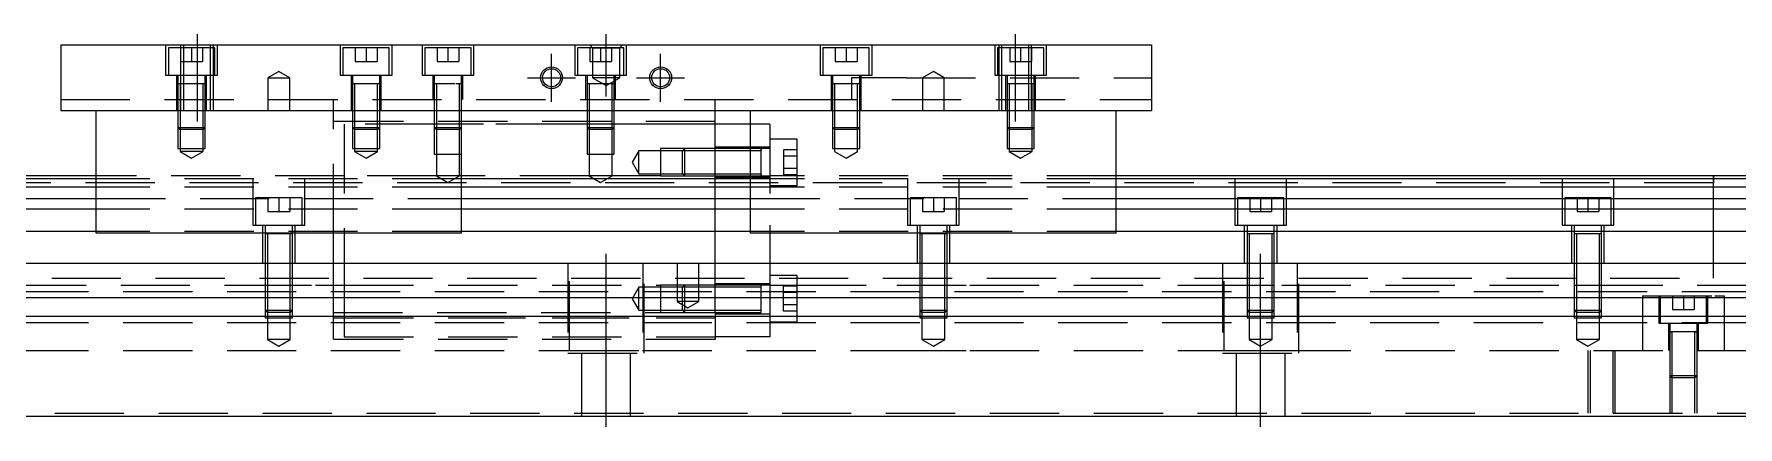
# Model space of a CAD drawing. Extents: x -20 to 741, y -275 to 102.
# Drawn here: x 155.1 to 467.5, y -233.5 to -161.5 of the extents above; entities that cross this region are included whole.
import ezdxf

# ---------------------------------------------------------------- set-up
doc = ezdxf.new("R2010")
doc.units = 0
doc.linetypes.add('CENTER', pattern=[50.8, 31.75, -6.35, 6.35, -6.35])
doc.linetypes.add('DASHED', pattern=[19.05, 12.7, -6.35])
doc.layers.get('0').update_dxf_attribs({"linetype": 'CONTINUOUS'})
doc.layers.add('CENTER', color=1, linetype='CENTER')

msp = doc.modelspace()

# ---------------------------------------------------------------- linework, layer by layer
at = {"color": 7, "linetype": 'CONTINUOUS'}
for p, q in [((160, -163.53), (160, -175.53)), ((160, -163.53), (360, -163.53)), ((360, -163.53), (360, -175.53)), ((160, -175.53), (360, -175.53)), ((166.5, -198.03), (166.5, -175.53)), ((233.5, -198.03), (233.5, -175.53)), ((280, -188.03), (280, -175.53)), ((286.5, -178.03), (280, -178.03)), ((286.5, -198.03), (286.5, -175.53)), ((353.5, -198.03), (353.5, -175.53)), ((288.4, -182.93), (288.4, -182.529994)), ((288.4, -187.530006), (288.4, -187.13)), ((166.5, -188.03), (0, -188.03)), ((166.5, -189.569608), (0, -189.569608)), ((166.5, -187.53), (28, -187.53)), ((286.5, -188.03), (233.5, -188.03)), ((286.5, -189.569608), (233.5, -189.569608)), ((463, -187.53), (353.5, -187.53)), ((520, -188.03), (353.5, -188.03)), ((520, -189.569608), (353.5, -189.569608)), ((463, -187.53), (462.995, -187.53)), ((463, -187.529994), (463, -188.03)), ((463, -187.530502), (463, -187.53)), ((463.005, -187.53), (463, -187.53)), ((472, -187.53), (463, -187.53)), ((463, -188.027168), (463, -187.530502)), ((463, -188.03), (463, -188.78)), ((0, -191.690392), (166.5, -191.690392)), ((166.5, -193.600532), (0, -193.600532)), ((233.5, -191.690392), (286.5, -191.690392)), ((286.5, -193.600532), (233.5, -193.600532)), ((353.5, -191.690392), (520, -191.690392)), ((520, -193.600532), (353.5, -193.600532)), ((166.5, -197.711934), (0, -197.711934)), ((233.5, -198.03), (166.5, -198.03)), ((286.5, -197.711934), (233.5, -197.711934)), ((353.5, -198.03), (286.5, -198.03)), ((520, -197.711934), (353.5, -197.711934)), ((0, -203.53), (520, -203.53)), ((0, -209.83), (520, -209.83)), ((288.4, -209.879968), (288.4, -209.83)), ((0, -213.23), (520, -213.23)), ((0, -231.53), (520, -231.53))]:
    msp.add_line(p, q, dxfattribs=at)
at = {"color": 3, "linetype": 'DASHED'}
for p, q in [((179.25, -163.53), (179.25, -169.03)), ((188.25, -164.03), (179.75, -164.03)), ((179.75, -164.03), (179.75, -169.03)), ((182, -164.03), (182, -166.53)), ((182.000006, -163.53), (182.000006, -175.53)), ((182.5, -163.53), (182.5, -175.53)), ((184, -164.03), (184, -166.53)), ((186, -164.03), (186, -166.53)), ((187.5, -175.53), (187.5, -163.53)), ((187.999994, -175.53), (187.999994, -163.53)), ((188.25, -169.03), (188.25, -164.03)), ((188.75, -169.03), (188.75, -163.53)), ((211.25, -163.53), (211.25, -169.03)), ((220.25, -164.03), (211.75, -164.03)), ((211.75, -164.03), (211.75, -169.03)), ((214, -164.03), (214, -166.53)), ((216, -164.03), (216, -166.53)), ((218, -164.03), (218, -166.53)), ((220.25, -169.03), (220.25, -164.03)), ((220.75, -169.03), (220.75, -163.53)), ((226.25, -163.53), (226.25, -169.03)), ((235.25, -164.03), (226.75, -164.03)), ((226.75, -164.03), (226.75, -169.03)), ((229, -164.03), (229, -166.53)), ((231, -164.03), (231, -166.53)), ((233, -164.03), (233, -166.53)), ((235.25, -169.03), (235.25, -164.03)), ((235.75, -169.03), (235.75, -163.53)), ((254.25, -163.53), (254.25, -169.03)), ((263.25, -164.03), (254.75, -164.03)), ((254.75, -164.03), (254.75, -169.03)), ((257.5, -164.03), (257, -163.53)), ((257, -164.03), (257, -166.53)), ((257.5, -164.03), (257.5, -169.53)), ((257.5, -164.03), (262.5, -164.03)), ((259, -164.03), (259, -166.53)), ((261, -164.03), (261, -166.53)), ((262.5, -164.03), (263, -163.53)), ((262.5, -169.53), (262.5, -164.03)), ((263.25, -169.03), (263.25, -164.03)), ((263.75, -169.03), (263.75, -163.53)), ((299.25, -163.53), (299.25, -169.03)), ((308.25, -164.03), (299.75, -164.03)), ((299.75, -164.03), (299.75, -169.03)), ((302, -164.03), (302, -166.53)), ((304, -164.03), (304, -166.53)), ((306, -164.03), (306, -166.53)), ((308.25, -169.03), (308.25, -164.03)), ((308.75, -169.03), (308.75, -163.53)), ((331.25, -163.53), (331.25, -169.03)), ((340.25, -164.03), (331.75, -164.03)), ((331.75, -164.03), (331.75, -169.03)), ((332.000006, -163.53), (332.000006, -175.53)), ((332.5, -163.53), (332.5, -175.53)), ((334, -164.03), (334, -166.53)), ((336, -164.03), (336, -166.53)), ((337.5, -175.53), (337.5, -163.53)), ((337.999994, -175.53), (337.999994, -163.53)), ((338, -164.03), (338, -166.53)), ((340.25, -169.03), (340.25, -164.03)), ((340.75, -169.03), (340.75, -163.53)), ((182, -166.53), (184, -166.53)), ((184, -166.53), (186, -166.53)), ((200, -168.3753), (198, -169.53)), ((202, -169.53), (200, -168.3753)), ((214, -166.53), (216, -166.53)), ((216, -166.53), (218, -166.53)), ((229, -166.53), (231, -166.53)), ((231, -166.53), (233, -166.53)), ((257, -166.53), (259, -166.53)), ((259, -166.53), (261, -166.53)), ((302, -166.53), (304, -166.53)), ((304, -166.53), (306, -166.53)), ((320, -168.3753), (318, -169.53)), ((322, -169.53), (320, -168.3753)), ((334, -166.53), (336, -166.53)), ((336, -166.53), (338, -166.53)), ((179.25, -169.03), (188.75, -169.03)), ((181.25, -169.03), (181.25, -175.53)), ((181.5, -169.03), (181.5, -170.63)), ((181.5, -170.625), (181.5, -170.63)), ((181.757468, -170.63), (181.5, -170.63)), ((181.5, -170.63), (181.5, -175.52998)), ((181.5, -170.63), (181.5, -170.635)), ((186.242552, -170.63), (181.757468, -170.63)), ((181.9, -170.63), (181.9, -175.52998)), ((186.1, -175.52998), (186.1, -170.63)), ((186.5, -170.63), (186.242552, -170.63)), ((186.5, -170.63), (186.5, -169.03)), ((186.5, -170.63), (186.5, -170.625)), ((186.5, -175.52998), (186.5, -170.63)), ((186.5, -170.635), (186.5, -170.63)), ((186.75, -175.53), (186.75, -169.03)), ((198, -169.53), (200, -169.53)), ((198, -169.53), (198, -175.53)), ((200, -169.53), (202, -169.53)), ((202, -175.53), (202, -169.53)), ((211.25, -169.03), (220.75, -169.03)), ((213.25, -169.03), (213.25, -175.53)), ((213.5, -169.03), (213.5, -170.63)), ((213.5, -170.625), (213.5, -170.63)), ((213.757468, -170.63), (213.5, -170.63)), ((213.5, -170.63), (213.5, -175.52998)), ((213.5, -170.63), (213.5, -170.635)), ((218.242552, -170.63), (213.757468, -170.63)), ((213.9, -170.63), (213.9, -175.52998)), ((218.1, -175.52998), (218.1, -170.63)), ((218.5, -170.63), (218.242552, -170.63)), ((218.5, -170.63), (218.5, -169.03)), ((218.5, -170.63), (218.5, -170.625)), ((218.5, -175.52998), (218.5, -170.63)), ((218.5, -170.635), (218.5, -170.63)), ((218.75, -175.53), (218.75, -169.03)), ((226.25, -169.03), (235.75, -169.03)), ((228.25, -169.03), (228.25, -173.53)), ((228.5, -169.03), (228.5, -170.63)), ((228.5, -170.625), (228.5, -170.63)), ((228.757468, -170.63), (228.5, -170.63)), ((228.5, -170.63), (228.5, -173.52998)), ((228.5, -170.63), (228.5, -170.635)), ((232.300194, -170.63), (228.757468, -170.63)), ((228.9, -170.63), (228.9, -173.52998)), ((233.5, -170.63), (232.5, -170.63)), ((233.1, -173.52998), (233.1, -170.63)), ((233.5, -170.63), (233.5, -169.03)), ((233.5, -170.63), (233.5, -170.625)), ((233.5, -173.52998), (233.5, -170.63)), ((233.5, -170.635), (233.5, -170.63)), ((233.75, -173.53), (233.75, -169.03)), ((254.25, -169.03), (263.75, -169.03)), ((256.25, -169.03), (256.25, -173.53)), ((256.5, -169.03), (256.5, -170.63)), ((256.5, -170.625), (256.5, -170.63)), ((256.757468, -170.63), (256.5, -170.63)), ((256.5, -170.63), (256.5, -170.635)), ((256.5, -170.63), (256.5, -173.52998)), ((261.242552, -170.63), (256.757468, -170.63)), ((256.9, -170.63), (256.9, -173.52998)), ((262.5, -169.53), (257.5, -169.53)), ((257.5, -169.53), (260, -170.973376)), ((260, -170.973376), (262.5, -169.53)), ((261.1, -173.52998), (261.1, -170.63)), ((261.5, -170.63), (261.242552, -170.63)), ((261.5, -170.63), (261.5, -169.03)), ((261.5, -170.63), (261.5, -170.625)), ((261.5, -170.635), (261.5, -170.63)), ((261.5, -173.52998), (261.5, -170.63)), ((261.75, -173.53), (261.75, -169.03)), ((299.25, -169.03), (308.75, -169.03)), ((301.25, -169.03), (301.25, -175.53)), ((301.5, -169.03), (301.5, -170.63)), ((301.5, -170.625), (301.5, -170.63)), ((301.757468, -170.63), (301.5, -170.63)), ((301.5, -170.63), (301.5, -170.635)), ((301.5, -170.63), (301.5, -175.52998)), ((306.242552, -170.63), (301.757468, -170.63)), ((301.9, -170.63), (301.9, -175.52998)), ((305, -169.53), (305, -173.53)), ((315, -169.53), (305, -169.53)), ((306.1, -175.52998), (306.1, -170.63)), ((306.5, -170.63), (306.242552, -170.63)), ((306.5, -170.63), (306.5, -169.03)), ((306.5, -170.63), (306.5, -170.625)), ((306.5, -170.635), (306.5, -170.63)), ((306.5, -175.52998), (306.5, -170.63)), ((306.75, -175.53), (306.75, -169.03)), ((315, -169.53), (360, -169.53)), ((318, -169.53), (320, -169.53)), ((318, -169.53), (318, -175.53)), ((320, -169.53), (322, -169.53)), ((322, -175.53), (322, -169.53)), ((331.25, -169.03), (340.75, -169.03)), ((333.25, -169.03), (333.25, -175.53)), ((333.5, -169.03), (333.5, -170.63)), ((333.5, -170.625), (333.5, -170.63)), ((333.757468, -170.63), (333.5, -170.63)), ((333.5, -170.63), (333.5, -175.52998)), ((333.5, -170.63), (333.5, -170.635)), ((338.242552, -170.63), (333.757468, -170.63)), ((333.9, -170.63), (333.9, -175.52998)), ((338.1, -175.52998), (338.1, -170.63)), ((338.5, -170.63), (338.242552, -170.63)), ((338.5, -170.63), (338.5, -169.03)), ((338.5, -170.63), (338.5, -170.625)), ((338.5, -175.52998), (338.5, -170.63)), ((338.5, -170.635), (338.5, -170.63)), ((338.75, -175.53), (338.75, -169.03)), ((160, -173.53), (360, -173.53)), ((210, -175.53), (210, -173.53)), ((228.5, -173.53), (228.5, -175.53)), ((228.500006, -173.53), (228.500006, -175.53)), ((228.9, -173.53), (228.9, -175.53)), ((233.1, -175.53), (233.1, -173.53)), ((233.499994, -175.53), (233.499994, -173.53)), ((233.5, -175.53), (233.5, -173.53)), ((256.5, -173.53), (256.5, -175.53)), ((256.500006, -173.53), (256.500006, -175.53)), ((256.9, -173.53), (256.9, -175.53)), ((261.1, -175.53), (261.1, -173.53)), ((261.499994, -175.53), (261.499994, -173.53)), ((261.5, -175.53), (261.5, -173.53)), ((280, -175.53), (280, -173.53)), ((181.5, -175.53), (181.5, -178.63)), ((181.500006, -175.53), (181.500006, -178.630006)), ((181.9, -175.53), (181.9, -179.03)), ((186.1, -179.03), (186.1, -175.53)), ((186.499994, -178.630006), (186.499994, -175.53)), ((186.5, -178.63), (186.5, -175.53)), ((210, -198.03), (210, -175.53)), ((280, -177.53), (210, -177.53)), ((212, -178.03), (212, -198.03)), ((228.5, -178.03), (212, -178.03)), ((213.5, -175.53), (213.5, -178.63)), ((213.500006, -175.53), (213.500006, -178.630006)), ((213.9, -175.53), (213.9, -179.03)), ((218.1, -179.03), (218.1, -175.53)), ((218.499994, -178.630006), (218.499994, -175.53)), ((218.5, -178.63), (218.5, -175.53)), ((228.5, -175.53), (228.5, -178.63)), ((228.9, -178.03), (228.5, -178.03)), ((228.500006, -175.53), (228.500006, -178.630006)), ((228.9, -175.53), (228.9, -179.03)), ((232.5, -178.03), (228.9, -178.03)), ((232.9, -178.03), (232.5, -178.03)), ((233.1, -178.03), (232.9, -178.03)), ((233.1, -179.03), (233.1, -175.53)), ((233.5, -178.03), (233.1, -178.03)), ((233.499994, -178.630006), (233.499994, -175.53)), ((233.5, -178.63), (233.5, -175.53)), ((237.1, -178.03), (233.5, -178.03)), ((237.5, -178.03), (237.1, -178.03)), ((252.5, -178.03), (237.5, -178.03)), ((256.5, -178.03), (252.5, -178.03)), ((256.5, -175.53), (256.5, -178.63)), ((256.9, -178.03), (256.5, -178.03)), ((256.500006, -175.53), (256.500006, -178.630006)), ((256.9, -175.53), (256.9, -179.03)), ((261.1, -178.03), (256.9, -178.03)), ((261.1, -179.03), (261.1, -175.53)), ((261.5, -178.03), (261.1, -178.03)), ((261.499994, -178.630006), (261.499994, -175.53)), ((261.5, -178.63), (261.5, -175.53)), ((267.5, -178.03), (261.5, -178.03)), ((280, -178.03), (267.5, -178.03)), ((290, -178.03), (286.5, -178.03)), ((290, -178.03), (290, -196.53)), ((301.5, -175.53), (301.5, -178.63)), ((301.500006, -175.53), (301.500006, -178.630006)), ((301.9, -175.53), (301.9, -179.03)), ((306.1, -179.03), (306.1, -175.53)), ((306.499994, -178.630006), (306.499994, -175.53)), ((306.5, -178.63), (306.5, -175.53)), ((333.5, -175.53), (333.5, -178.63)), ((333.500006, -175.53), (333.500006, -178.630006)), ((333.9, -175.53), (333.9, -179.03)), ((338.1, -179.03), (338.1, -175.53)), ((338.499994, -178.630006), (338.499994, -175.53)), ((338.5, -178.63), (338.5, -175.53)), ((181.5, -178.63), (186.5, -178.63)), ((181.5, -178.63), (181.9, -179.03)), ((181.500006, -178.63002), (181.500006, -182.53)), ((186.1, -179.03), (181.9, -179.03)), ((181.9, -179.03002), (181.9, -182.53)), ((186.1, -179.03), (186.5, -178.63)), ((186.1, -182.53), (186.1, -179.03002)), ((186.499994, -182.53), (186.499994, -178.63002)), ((213.5, -178.63), (218.5, -178.63)), ((213.5, -178.63), (213.9, -179.03)), ((213.500006, -178.63002), (213.500006, -182.53)), ((218.1, -179.03), (213.9, -179.03)), ((213.9, -179.03002), (213.9, -182.53)), ((218.1, -179.03), (218.5, -178.63)), ((218.1, -182.53), (218.1, -179.03002)), ((218.499994, -182.53), (218.499994, -178.63002)), ((228.5, -178.63), (233.499994, -178.63)), ((228.5, -178.63), (228.9, -179.03)), ((228.500006, -178.63002), (228.500006, -183.53)), ((233.1, -179.03), (228.9, -179.03)), ((228.9, -179.03002), (228.9, -183.53)), ((232.9, -179.03), (232.500006, -179.03)), ((233.1, -179.03), (233.5, -178.63)), ((233.1, -183.53), (233.1, -179.03002)), ((233.499994, -179.03), (233.499994, -178.63002)), ((233.499994, -182.53), (233.499994, -179.03)), ((256.5, -178.63), (261.5, -178.63)), ((256.5, -178.63), (256.9, -179.03)), ((256.500006, -178.63002), (256.500006, -183.53)), ((261.1, -179.03), (256.9, -179.03)), ((256.9, -179.03002), (256.9, -183.53)), ((261.1, -179.03), (261.5, -178.63)), ((261.1, -183.53), (261.1, -179.03002)), ((261.499994, -183.53), (261.499994, -178.63002)), ((295, -180.78), (290, -180.78)), ((295, -189.28), (295, -180.78)), ((301.5, -178.63), (306.5, -178.63)), ((301.5, -178.63), (301.9, -179.03)), ((301.500006, -178.63002), (301.500006, -182.53)), ((306.1, -179.03), (301.9, -179.03)), ((301.9, -179.03002), (301.9, -182.53)), ((306.1, -179.03), (306.5, -178.63)), ((306.1, -182.53), (306.1, -179.03002)), ((306.499994, -182.53), (306.499994, -178.63002)), ((333.5, -178.63), (338.5, -178.63)), ((333.5, -178.63), (333.9, -179.03)), ((333.500006, -178.63002), (333.500006, -182.53)), ((338.1, -179.03), (333.9, -179.03)), ((333.9, -179.03002), (333.9, -182.53)), ((338.1, -179.03), (338.5, -178.63)), ((338.1, -182.53), (338.1, -179.03002)), ((338.499994, -182.53), (338.499994, -178.63002)), ((181.500006, -182.53), (186.499994, -182.53)), ((181.9, -182.53), (181.9, -183.03)), ((186.1, -183.03), (181.9, -183.03)), ((181.9, -183.03), (184, -184.242436)), ((184, -184.242436), (186.1, -183.03)), ((186.1, -183.03), (186.1, -182.53)), ((213.500006, -182.53), (218.499994, -182.53)), ((213.9, -182.53), (213.9, -183.03)), ((218.1, -183.03), (213.9, -183.03)), ((213.9, -183.03), (216, -184.242436)), ((216, -184.242436), (218.1, -183.03)), ((218.1, -183.03), (218.1, -182.53)), ((228.500006, -183.53), (233.499994, -183.53)), ((228.9, -183.53), (228.9, -187.53)), ((233.1, -187.53), (233.1, -183.53)), ((233.499994, -183.53), (233.499994, -182.53)), ((256.500006, -183.53), (261.499994, -183.53)), ((256.9, -183.53), (256.9, -187.53)), ((261.1, -187.53), (261.1, -183.53)), ((266, -182.93), (264.787564, -185.03)), ((266, -187.13), (266, -182.93)), ((270, -182.93), (266, -182.93)), ((270, -182.530006), (270, -187.529994)), ((274.39998, -182.530006), (270, -182.530006)), ((273.99998, -182.93), (270, -182.93)), ((274.4, -182.53), (274, -182.93)), ((274, -187.13), (274, -182.93)), ((280, -182.93), (274, -182.93)), ((280, -182.530006), (274.399994, -182.530006)), ((274.4, -182.53), (274.4, -187.53)), ((280, -182.53), (274.4, -182.53)), ((290, -182.28), (280, -182.28)), ((288.405, -182.53), (280.00002, -182.53)), ((288.4, -182.93), (280.00002, -182.93)), ((290, -182.53), (288.395, -182.53)), ((288.4, -182.787468), (288.4, -182.53)), ((288.4, -182.53), (288.4, -182.787448)), ((288.4, -182.787468), (288.4, -182.53)), ((288.4, -184.879954), (288.4, -182.787468)), ((292.5, -182.720598), (292.5, -183.8753)), ((295, -182.720598), (292.5, -182.720598)), ((292.5, -183.8753), (292.5, -186.1847)), ((295, -183.8753), (292.5, -183.8753)), ((301.500006, -182.53), (306.499994, -182.53)), ((301.9, -182.53), (301.9, -183.03)), ((301.9, -183.03), (304, -184.242436)), ((304, -184.242436), (306.1, -183.03)), ((306.1, -183.03), (306.1, -182.53)), ((333.500006, -182.53), (338.499994, -182.53)), ((333.9, -182.53), (333.9, -183.03)), ((338.1, -183.03), (333.9, -183.03)), ((333.9, -183.03), (336, -184.242436)), ((336, -184.242436), (338.1, -183.03)), ((338.1, -183.03), (338.1, -182.53)), ((264.787564, -185.03), (266, -187.13)), ((266, -187.13), (270, -187.13)), ((270, -187.13), (273.99998, -187.13)), ((274, -187.13), (274.4, -187.53)), ((274, -187.13), (280, -187.13)), ((280.00002, -187.13), (288.4, -187.13)), ((288.4, -187.272552), (288.4, -184.879954)), ((288.4, -187.53), (288.4, -187.272552)), ((288.4, -187.272602), (288.4, -187.53)), ((292.5, -186.1847), (292.5, -187.339402)), ((295, -186.1847), (292.5, -186.1847)), ((295, -187.339402), (292.5, -187.339402)), ((463, -188.78), (25, -188.78)), ((211.99998, -187.53), (166.5, -187.53)), ((233.5, -188.03), (166.5, -188.03)), ((233.5, -189.569608), (166.5, -189.569608)), ((195.25, -188.03), (195.25, -196.53)), ((204.75, -196.53), (204.75, -188.03)), ((228.9, -187.53), (212, -187.53)), ((233.1, -187.53), (228.9, -187.53)), ((228.9, -187.53), (231, -188.742436)), ((231, -188.742436), (233.1, -187.53)), ((256.9, -187.53), (233.1, -187.53)), ((261.1, -187.53), (256.9, -187.53)), ((256.9, -187.53), (259, -188.742436)), ((259, -188.742436), (261.1, -187.53)), ((269.99998, -187.53), (261.1, -187.53)), ((270, -187.529994), (274.39998, -187.529994)), ((274.4, -187.529994), (280, -187.529994)), ((274.4, -187.53), (280, -187.53)), ((280, -187.78), (290, -187.78)), ((280, -198.03), (280, -188.03)), ((280.00002, -187.53), (288.405, -187.53)), ((353.5, -188.03), (286.5, -188.03)), ((353.5, -189.569608), (286.5, -189.569608)), ((288.395, -187.53), (290, -187.53)), ((290, -189.28), (295, -189.28)), ((353.5, -187.53), (290.00002, -187.53)), ((315.25, -188.03), (315.25, -196.53)), ((324.75, -196.53), (324.75, -188.03)), ((375.25, -188.03), (375.25, -196.53)), ((384.75, -196.53), (384.75, -188.03)), ((435.25, -188.03), (435.25, -196.53)), ((444.75, -196.53), (444.75, -188.03)), ((463, -197.730066), (463, -188.027168)), ((166.5, -191.690392), (233.5, -191.690392)), ((233.5, -193.600532), (166.5, -193.600532)), ((204.25, -191.53), (195.75, -191.53)), ((195.75, -191.53), (195.75, -196.53)), ((198, -191.53), (198, -194.03)), ((200, -191.53), (200, -194.03)), ((202, -191.53), (202, -194.03)), ((204.25, -196.53), (204.25, -191.53)), ((286.5, -191.690392), (353.5, -191.690392)), ((353.5, -193.600532), (286.5, -193.600532)), ((324.25, -191.53), (315.75, -191.53)), ((315.75, -191.53), (315.75, -196.53)), ((318, -191.53), (318, -194.03)), ((320, -191.53), (320, -194.03)), ((322, -191.53), (322, -194.03)), ((324.25, -196.53), (324.25, -191.53)), ((384.25, -191.53), (375.75, -191.53)), ((375.75, -191.53), (375.75, -196.53)), ((378, -191.53), (378, -194.03)), ((380, -191.53), (380, -194.03)), ((382, -191.53), (382, -194.03)), ((384.25, -196.53), (384.25, -191.53)), ((444.25, -191.53), (435.75, -191.53)), ((435.75, -191.53), (435.75, -196.53)), ((438, -191.53), (438, -194.03)), ((440, -191.53), (440, -194.03)), ((442, -191.53), (442, -194.03)), ((444.25, -196.53), (444.25, -191.53)), ((195.25, -196.53), (204.75, -196.53)), ((197, -196.53), (197, -203.53)), ((197.5, -196.53), (197.5, -198.13)), ((198, -194.03), (200, -194.03)), ((200, -194.03), (202, -194.03)), ((202.5, -198.13), (202.5, -196.53)), ((203, -203.53), (203, -196.53)), ((290, -196.53), (290, -198.03)), ((315.25, -196.53), (324.75, -196.53)), ((317, -196.53), (317, -203.53)), ((317.5, -196.53), (317.5, -198.13)), ((318, -194.03), (320, -194.03)), ((320, -194.03), (322, -194.03)), ((322.5, -198.13), (322.5, -196.53)), ((323, -203.53), (323, -196.53)), ((375.25, -196.53), (384.75, -196.53)), ((377, -196.53), (377, -203.53)), ((377.5, -196.53), (377.5, -198.13)), ((378, -194.03), (380, -194.03)), ((380, -194.03), (382, -194.03)), ((382.5, -198.13), (382.5, -196.53)), ((383, -203.53), (383, -196.53)), ((435.25, -196.53), (444.75, -196.53)), ((437, -196.53), (437, -203.53)), ((437.5, -196.53), (437.5, -198.13)), ((438, -194.03), (440, -194.03)), ((440, -194.03), (442, -194.03)), ((442.5, -198.13), (442.5, -196.53)), ((443, -203.53), (443, -196.53)), ((233.5, -197.711934), (166.5, -197.711934)), ((197.5, -198.125), (197.5, -198.13)), ((202.5, -198.13), (197.5, -198.13)), ((197.5, -198.13), (197.5, -198.135)), ((197.5, -198.13), (197.5, -203.52998)), ((197.9, -198.13), (197.9, -203.52998)), ((202.1, -203.52998), (202.1, -198.13)), ((202.5, -198.13), (202.5, -198.125)), ((202.5, -198.135), (202.5, -198.13)), ((202.5, -203.52998), (202.5, -198.13)), ((210, -203.53), (210, -198.03)), ((212, -198.03), (212, -203.53)), ((280, -203.53), (280, -198.03)), ((353.5, -197.711934), (286.5, -197.711934)), ((290, -198.13), (290, -203.53)), ((317.5, -198.125), (317.5, -198.13)), ((322.5, -198.13), (317.5, -198.13)), ((317.5, -198.13), (317.5, -198.135)), ((317.5, -198.13), (317.5, -203.52998)), ((317.9, -198.13), (317.9, -203.52998)), ((322.1, -203.52998), (322.1, -198.13)), ((322.5, -198.13), (322.5, -198.125)), ((322.5, -198.135), (322.5, -198.13)), ((322.5, -203.52998), (322.5, -198.13)), ((377.5, -198.125), (377.5, -198.13)), ((382.5, -198.13), (377.5, -198.13)), ((377.5, -198.13), (377.5, -198.135)), ((377.5, -198.13), (377.5, -203.52998)), ((377.9, -198.13), (377.9, -203.52998)), ((382.1, -203.52998), (382.1, -198.13)), ((382.5, -198.13), (382.5, -198.125)), ((382.5, -198.135), (382.5, -198.13)), ((382.5, -203.52998), (382.5, -198.13)), ((437.5, -198.125), (437.5, -198.13)), ((442.5, -198.13), (437.5, -198.13)), ((437.5, -198.13), (437.5, -198.135)), ((437.5, -198.13), (437.5, -203.52998)), ((437.9, -198.13), (437.9, -203.52998)), ((442.1, -203.52998), (442.1, -198.13)), ((442.5, -198.13), (442.5, -198.125)), ((442.5, -198.135), (442.5, -198.13)), ((442.5, -203.52998), (442.5, -198.13)), ((463, -206.28), (463, -197.730066)), ((197.5, -203.53), (197.5, -209.83)), ((197.500006, -203.53), (197.500006, -209.83)), ((197.9, -203.53), (197.9, -209.83)), ((202.1, -209.83), (202.1, -203.53)), ((202.499994, -209.83), (202.499994, -203.53)), ((202.5, -209.83), (202.5, -203.53)), ((210, -209.83), (210, -203.53)), ((212, -203.53), (212, -209.83)), ((253, -203.53), (253, -220.03)), ((253.291796, -219.53), (253.291796, -203.53)), ((266.708204, -203.53), (266.708204, -219.53)), ((267, -220.03), (267, -203.53)), ((273, -203.53), (273, -210.53)), ((277, -210.53), (277, -203.53)), ((280, -209.83), (280, -203.53)), ((290, -203.53), (290, -209.83)), ((292.1, -205.78), (290, -205.78)), ((292.5, -205.78), (292.1, -205.78)), ((295, -205.78), (292.5, -205.78)), ((295, -209.83), (295, -205.78)), ((317.5, -203.53), (317.5, -209.83)), ((317.500006, -203.53), (317.500006, -209.83)), ((317.9, -203.53), (317.9, -209.83)), ((322.1, -209.83), (322.1, -203.53)), ((322.499994, -209.83), (322.499994, -203.53)), ((322.5, -209.83), (322.5, -203.53)), ((373, -203.53), (373, -220.03)), ((373.291796, -219.53), (373.291796, -203.53)), ((377.5, -203.53), (377.5, -209.83)), ((377.500006, -203.53), (377.500006, -209.83)), ((377.9, -203.53), (377.9, -209.83)), ((382.1, -209.83), (382.1, -203.53)), ((382.499994, -209.83), (382.499994, -203.53)), ((382.5, -209.83), (382.5, -203.53)), ((386.708204, -203.53), (386.708204, -219.53)), ((387, -220.03), (387, -203.53)), ((437.5, -203.53), (437.5, -209.83)), ((437.500006, -203.53), (437.500006, -209.83)), ((437.9, -203.53), (437.9, -209.83)), ((442.1, -209.83), (442.1, -203.53)), ((442.499994, -209.83), (442.499994, -203.53)), ((442.5, -209.83), (442.5, -203.53)), ((0, -208.68), (520, -208.68)), ((25, -206.28), (463, -206.28)), ((56.708204, -207.53), (193.291796, -207.53)), ((193.291796, -207.53), (206.708204, -207.53)), ((197.5, -207.53), (197.9, -207.53)), ((197.9, -207.53), (202.1, -207.53)), ((202.1, -207.53), (202.5, -207.53)), ((206.708204, -207.53), (210, -207.53)), ((210, -207.53), (211.99998, -207.53)), ((212, -207.529994), (269.999982, -207.529994)), ((212, -207.53), (269.99998, -207.53)), ((266, -207.93), (264.787564, -210.03)), ((266, -212.13), (266, -207.93)), ((270, -207.93), (266, -207.93)), ((270, -207.530006), (270, -212.529994)), ((274.39998, -207.530006), (270, -207.530006)), ((273.99998, -207.93), (270, -207.93)), ((274.4, -207.53), (274, -207.93)), ((274, -209.83), (274, -207.93)), ((280, -207.93), (274, -207.93)), ((280, -207.530006), (274.399994, -207.530006)), ((274.4, -207.53), (274.4, -209.83)), ((280, -207.53), (274.4, -207.53)), ((290, -207.28), (280, -207.28)), ((287.5, -207.53), (280.00002, -207.53)), ((287.5, -207.93), (280.00002, -207.93)), ((287.9, -207.53), (287.5, -207.53)), ((287.9, -207.93), (287.5, -207.93)), ((288.4, -207.53), (287.9, -207.53)), ((288.4, -207.93), (287.9, -207.93)), ((288.4, -207.53), (288.395, -207.53)), ((288.4, -207.787468), (288.4, -207.53)), ((288.405, -207.53), (288.4, -207.53)), ((290, -207.53), (288.4, -207.53)), ((288.4, -209.829974), (288.4, -207.787468)), ((290.00002, -207.53), (292.1, -207.53)), ((292.1, -207.53), (292.5, -207.53)), ((292.5, -207.53), (295, -207.53)), ((295, -207.720598), (292.5, -207.720598)), ((292.5, -212.339402), (292.5, -207.720598)), ((295, -208.8753), (292.5, -208.8753)), ((295, -207.53), (313.291796, -207.53)), ((313.291796, -207.53), (326.708204, -207.53)), ((317.5, -207.53), (317.9, -207.53)), ((317.9, -207.53), (322.1, -207.53)), ((322.1, -207.53), (322.5, -207.53)), ((326.708204, -207.53), (463.005, -207.53)), ((377.5, -207.53), (377.9, -207.53)), ((377.9, -207.53), (382.1, -207.53)), ((382.1, -207.53), (382.5, -207.53)), ((437.5, -207.53), (437.9, -207.53)), ((437.9, -207.53), (442.1, -207.53)), ((442.1, -207.53), (442.5, -207.53)), ((462.995, -207.53), (463.291796, -207.53)), ((463.291796, -207.53), (472, -207.53)), ((197.5, -209.83), (197.5, -212.13)), ((197.5, -212.13), (202.5, -212.13)), ((197.5, -212.13), (197.9, -212.53)), ((197.500006, -209.83), (197.500006, -212.130006)), ((197.500006, -212.13002), (197.500006, -213.23)), ((197.9, -209.83), (197.9, -212.53)), ((202.1, -212.53), (202.1, -209.83)), ((202.1, -212.53), (202.5, -212.13)), ((202.499994, -212.130006), (202.499994, -209.83)), ((202.499994, -213.23), (202.499994, -212.13002)), ((202.5, -212.13), (202.5, -209.83)), ((210, -212.53), (210, -209.83)), ((212, -209.83), (212, -213.23)), ((264.787564, -210.03), (266, -212.13)), ((266, -212.13), (270, -212.13)), ((270, -212.13), (273.99998, -212.13)), ((277, -210.53), (273, -210.53)), ((273, -210.53), (275, -211.6847)), ((274, -212.13), (274, -209.83)), ((274, -212.13), (280, -212.13)), ((274, -212.13), (274.4, -212.53)), ((274.4, -209.83), (274.4, -212.53)), ((275, -211.6847), (277, -210.53)), ((280, -212.53), (280, -209.83)), ((280.00002, -212.13), (288.4, -212.13)), ((288.4, -210.23002), (288.4, -209.829974)), ((288.4, -212.53), (288.4, -210.23002)), ((290, -209.83), (290, -212.53)), ((292.499994, -212.130006), (292.499994, -209.83)), ((295, -211.1847), (292.5, -211.1847)), ((295, -212.339402), (292.5, -212.339402)), ((295, -213.23), (295, -209.83)), ((317.5, -209.83), (317.5, -212.13)), ((317.5, -212.13), (322.5, -212.13)), ((317.5, -212.13), (317.9, -212.53)), ((317.500006, -209.83), (317.500006, -212.130006)), ((317.500006, -212.13002), (317.500006, -213.23)), ((317.9, -209.83), (317.9, -212.53)), ((322.1, -212.53), (322.1, -209.83)), ((322.1, -212.53), (322.5, -212.13)), ((322.499994, -212.130006), (322.499994, -209.83)), ((322.499994, -213.23), (322.499994, -212.13002)), ((322.5, -212.13), (322.5, -209.83)), ((377.5, -209.83), (377.5, -212.13)), ((377.5, -212.13), (382.5, -212.13)), ((377.5, -212.13), (377.9, -212.53)), ((377.500006, -209.83), (377.500006, -212.130006)), ((377.500006, -212.13002), (377.500006, -213.23)), ((377.9, -209.83), (377.9, -212.53)), ((382.1, -212.53), (382.1, -209.83)), ((382.1, -212.53), (382.5, -212.13)), ((382.499994, -212.130006), (382.499994, -209.83)), ((382.499994, -213.23), (382.499994, -212.13002)), ((382.5, -212.13), (382.5, -209.83)), ((437.5, -209.83), (437.5, -212.13)), ((437.5, -212.13), (442.5, -212.13)), ((437.5, -212.13), (437.9, -212.53)), ((437.500006, -209.83), (437.500006, -212.130006)), ((437.500006, -212.13002), (437.500006, -213.23)), ((437.9, -209.83), (437.9, -212.53)), ((442.1, -212.53), (442.1, -209.83)), ((442.1, -212.53), (442.5, -212.13)), ((442.499994, -212.130006), (442.499994, -209.83)), ((442.499994, -213.23), (442.499994, -212.13002)), ((442.5, -212.13), (442.5, -209.83)), ((450, -209.53), (450, -209.83)), ((450, -209.53), (463.291796, -209.53)), ((450, -209.83), (450, -213.23)), ((453, -209.53), (453, -214.53)), ((453.25, -209.53), (453.25, -209.83)), ((453.25, -209.83), (453.25, -213.23)), ((455.5, -209.53), (455.5, -212.03)), ((455.5, -212.03), (457.5, -212.03)), ((457.5, -209.53), (457.5, -212.03)), ((457.5, -212.03), (459.5, -212.03)), ((459.5, -209.53), (459.5, -212.03)), ((461.75, -209.83), (461.75, -209.53)), ((461.75, -213.23), (461.75, -209.83)), ((462, -214.53), (462, -209.53)), ((463.291796, -209.53), (465, -209.53)), ((465, -209.53), (465, -209.83)), ((465, -209.83), (465, -213.23)), ((0, -214.38), (520, -214.38)), ((197.500006, -213.23), (197.500006, -213.53)), ((197.500006, -213.53), (202.499994, -213.53)), ((202.1, -212.53), (197.9, -212.53)), ((197.9, -212.53002), (197.9, -213.53)), ((197.9, -213.53), (197.9, -217.53)), ((202.1, -213.53), (202.1, -212.53002)), ((202.1, -217.53), (202.1, -213.53)), ((202.499994, -213.53), (202.499994, -213.23)), ((210, -213.23), (210, -212.53)), ((210, -212.53), (280, -212.53)), ((210, -217.53), (210, -213.23)), ((210, -213.53), (227.500006, -213.53)), ((210, -213.53), (212, -213.53)), ((212, -213.23), (212, -217.03)), ((212, -213.53), (280, -213.53)), ((232.499994, -213.53), (280, -213.53)), ((280, -212.53), (280, -213.23)), ((280, -212.78), (290, -212.78)), ((280, -213.23), (280, -217.53)), ((280.00002, -212.53), (288.4, -212.53)), ((290, -212.53), (290, -213.23)), ((290, -213.23), (290, -213.53)), ((290, -213.53), (290, -217.03)), ((290, -214.28), (295, -214.28)), ((295, -214.28), (295, -213.23)), ((317.500006, -213.23), (317.500006, -213.53)), ((317.500006, -213.53), (322.499994, -213.53)), ((322.1, -212.53), (317.9, -212.53)), ((317.9, -212.53002), (317.9, -213.53)), ((317.9, -213.53), (317.9, -217.53)), ((322.1, -213.53), (322.1, -212.53002)), ((322.1, -217.53), (322.1, -213.53)), ((322.499994, -213.53), (322.499994, -213.23)), ((377.500006, -213.23), (377.500006, -213.53)), ((377.500006, -213.53), (382.499994, -213.53)), ((382.1, -212.53), (377.9, -212.53)), ((377.9, -212.53002), (377.9, -213.53)), ((377.9, -213.53), (377.9, -217.53)), ((382.1, -213.53), (382.1, -212.53002)), ((382.1, -217.53), (382.1, -213.53)), ((382.499994, -213.53), (382.499994, -213.23)), ((437.500006, -213.23), (437.500006, -213.53)), ((437.500006, -213.53), (442.499994, -213.53)), ((442.1, -212.53), (437.9, -212.53)), ((437.9, -212.53002), (437.9, -213.53)), ((437.9, -213.53), (437.9, -217.53)), ((442.1, -213.53), (442.1, -212.53002)), ((442.1, -217.53), (442.1, -213.53)), ((442.499994, -213.53), (442.499994, -213.23)), ((450, -213.23), (450, -219.53)), ((453, -214.53), (462, -214.53)), ((453.25, -213.23), (453.25, -214.53)), ((454.75, -214.53), (454.75, -219.53)), ((455, -214.53), (455, -216.13)), ((460, -216.13), (460, -214.53)), ((460.25, -219.53), (460.25, -214.53)), ((461.75, -214.53), (461.75, -213.23)), ((465, -213.23), (465, -219.53)), ((202.1, -217.53), (197.9, -217.53)), ((197.9, -217.53), (200, -218.742436)), ((200, -218.742436), (202.1, -217.53)), ((280, -217.53), (210, -217.53)), ((212, -217.03), (280, -217.03)), ((290, -217.03), (280, -217.03)), ((322.1, -217.53), (317.9, -217.53)), ((317.9, -217.53), (320, -218.742436)), ((320, -218.742436), (322.1, -217.53)), ((382.1, -217.53), (377.9, -217.53)), ((377.9, -217.53), (380, -218.742436)), ((380, -218.742436), (382.1, -217.53)), ((442.1, -217.53), (437.9, -217.53)), ((437.9, -217.53), (440, -218.742436)), ((440, -218.742436), (442.1, -217.53)), ((455, -216.125), (455, -216.13)), ((455, -216.13), (455.257448, -216.13)), ((455.257468, -216.13), (455, -216.13)), ((455, -216.13), (455, -219.52998)), ((455, -216.13), (455, -216.135)), ((459.742552, -216.13), (455.257468, -216.13)), ((455.4, -216.13), (455.4, -219.52998)), ((459.6, -219.52998), (459.6, -216.13)), ((460, -216.13), (459.742552, -216.13)), ((459.742602, -216.13), (460, -216.13)), ((460, -216.13), (460, -216.125)), ((460, -219.52998), (460, -216.13)), ((460, -216.135), (460, -216.13)), ((0, -219.53), (313.291796, -219.53)), ((253, -220.03), (267, -220.03)), ((253.291796, -219.53), (266.708204, -219.53)), ((255.5, -220.03), (255.5, -231.53)), ((264.5, -231.53), (264.5, -220.03)), ((313.291796, -219.53), (326.708204, -219.53)), ((326.708204, -219.53), (463.291796, -219.53)), ((373, -220.03), (387, -220.03)), ((373.291796, -219.53), (386.708204, -219.53)), ((375.5, -220.03), (375.5, -231.53)), ((384.5, -231.53), (384.5, -220.03)), ((440.000006, -219.53), (440.000006, -231.03)), ((440.4, -219.53), (440.4, -231.03)), ((444.6, -231.03), (444.6, -219.53)), ((444.999994, -231.03), (444.999994, -219.53)), ((455, -219.53), (455, -224.13)), ((455.000006, -219.53), (455.000006, -224.130006)), ((455.4, -219.53), (455.4, -224.53)), ((459.6, -224.53), (459.6, -219.53)), ((459.999994, -224.130006), (459.999994, -219.53)), ((460, -224.13), (460, -219.53)), ((463.291796, -219.53), (476.708204, -219.53)), ((455, -224.13), (460, -224.13)), ((455, -224.13), (455.4, -224.53)), ((455.000006, -224.13002), (455.000006, -231.03)), ((459.6, -224.53), (455.4, -224.53)), ((455.4, -224.53002), (455.4, -231.03)), ((459.6, -224.53), (460, -224.13)), ((459.6, -231.03), (459.6, -224.53002)), ((459.999994, -231.03), (459.999994, -224.13002)), ((6.499992, -231.03), (520, -231.03))]:
    msp.add_line(p, q, dxfattribs=at)
at = {"color": 3, "linetype": 'CONTINUOUS'}
for centre in [(250, -169.53), (270, -169.53)]:
    msp.add_circle(centre, 2, dxfattribs=at)
at = {"color": 7, "linetype": 'CONTINUOUS'}
for centre in [(250, -169.53), (270, -169.53)]:
    msp.add_circle(centre, 1.65, dxfattribs=at)
at = {"layer": 'CENTER', "color": 1, "linetype": 'CENTER'}
for p, q in [((185, -161.53), (185, -177.53)), ((260, -172.973376), (260, -161.53)), ((335, -161.53), (335, -177.53)), ((250, -173.93), (250, -165.13)), ((270, -173.93), (270, -165.13)), ((245.6, -169.53), (254.4, -169.53)), ((265.6, -169.53), (274.4, -169.53)), ((260, -233.53), (260, -201.53)), ((380, -233.53), (380, -201.53))]:
    msp.add_line(p, q, dxfattribs=at)

doc.saveas('drawing.dxf')
